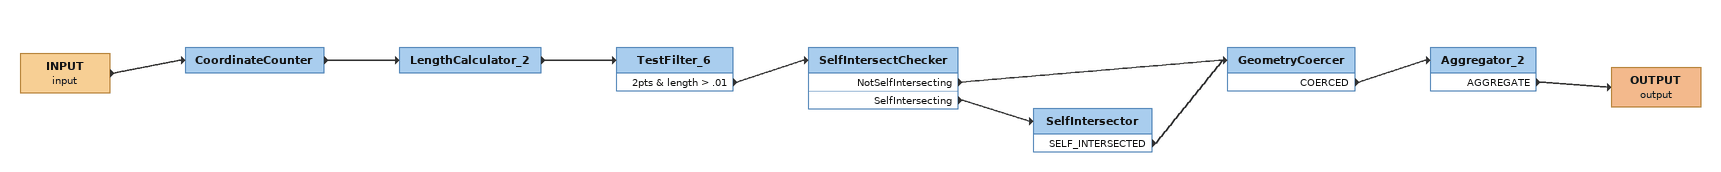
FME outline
INPUT (input)
    -> CoordinateCounter
CoordinateCounter
    -> LengthCalculator_2
LengthCalculator_2
    -> TestFilter_6
TestFilter_6
    2pts & length > .01 -> SelfIntersectChecker
SelfIntersectChecker
    NotSelfIntersecting -> GeometryCoercer
    SelfIntersecting -> SelfIntersector
SelfIntersector
    SELF_INTERSECTED -> GeometryCoercer
GeometryCoercer
    COERCED -> Aggregator_2
Aggregator_2
    AGGREGATE -> OUTPUT (output)
OUTPUT (output)
